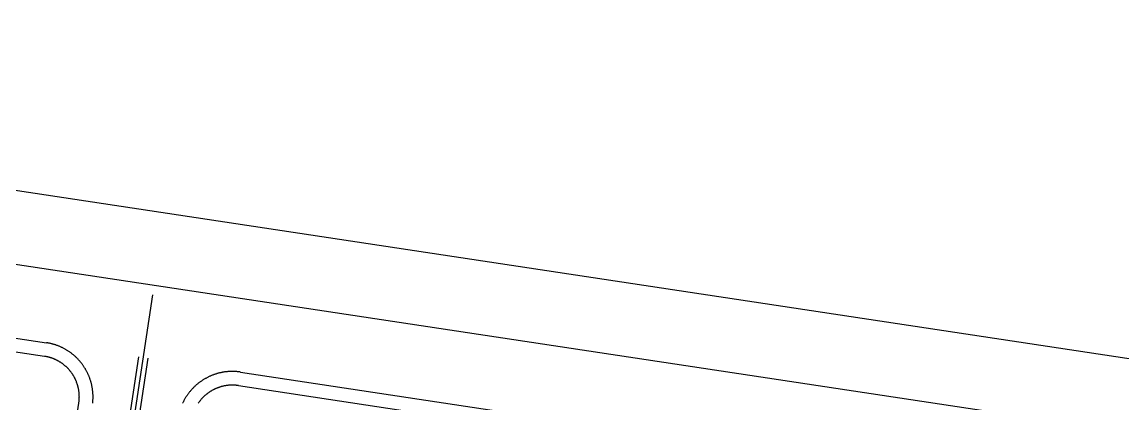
# Model space of a CAD drawing. Header units: metres. Extents: x 680594 to 684853, y 828874 to 830078.
# Drawn here: x 680976.8 to 681217.7, y 829990.2 to 830073.7 of the extents above; entities that cross this region are included whole.
import ezdxf

# ---------------------------------------------------------------- set-up
doc = ezdxf.new("R2010")
doc.units = ezdxf.units.M
doc.layers.add('PLOT_LINES', color=7, linetype='Continuous')

msp = doc.modelspace()

# ---------------------------------------------------------------- linework, layer by layer
at = {"layer": 'PLOT_LINES'}
for points in [[(680731.23, 830073.66), (682582.21, 829793.81)], [(680731.23, 830073.66), (682582.21, 829793.81)], [(680728.84, 830057.84), (682579.82, 829777.99)], [(680728.84, 830057.84), (682579.82, 829777.99)], [(680726.74, 830041.98), (680982.13, 830003.36)], [(680964.59, 829743.51), (681005.46, 830013.88)], [(680932.24, 830007.87), (680981.68, 830000.4)], [(680992.26, 829990.12), (680992.27, 829990.26), (680992.28, 829990.4), (680992.3, 829990.54), (680992.31, 829990.68), (680992.32, 829990.81), (680992.32, 829990.95), (680992.33, 829991.09), (680992.33, 829991.23), (680992.33, 829991.37), (680992.34, 829991.51), (680992.33, 829991.65), (680992.33, 829991.79), (680992.33, 829991.93), (680992.32, 829992.07), (680992.31, 829992.21), (680992.31, 829992.35), (680992.29, 829992.49), (680992.28, 829992.63), (680992.27, 829992.77), (680992.25, 829992.91), (680992.24, 829993.04), (680992.22, 829993.18), (680992.2, 829993.32), (680992.17, 829993.46), (680992.15, 829993.6), (680992.13, 829993.73), (680992.1, 829993.87), (680992.07, 829994.01), (680992.04, 829994.14), (680992.01, 829994.28), (680991.98, 829994.42), (680991.94, 829994.55), (680991.9, 829994.69), (680991.87, 829994.82), (680991.83, 829994.95), (680991.79, 829995.09), (680991.74, 829995.22), (680991.7, 829995.35), (680991.65, 829995.48), (680991.61, 829995.62), (680991.56, 829995.75), (680991.51, 829995.88), (680991.46, 829996.01), (680991.4, 829996.14), (680991.35, 829996.26), (680991.29, 829996.39), (680991.23, 829996.52), (680991.18, 829996.65), (680991.11, 829996.77), (680991.05, 829996.9), (680990.99, 829997.02), (680990.92, 829997.14), (680990.86, 829997.27), (680990.79, 829997.39), (680990.72, 829997.51), (680990.65, 829997.63), (680990.58, 829997.75), (680990.5, 829997.87), (680990.43, 829997.99), (680990.35, 829998.1), (680990.28, 829998.22), (680990.2, 829998.34), (680990.12, 829998.45), (680990.04, 829998.56), (680989.95, 829998.68), (680989.87, 829998.79), (680989.78, 829998.9), (680989.7, 829999.01), (680989.61, 829999.12), (680989.52, 829999.22), (680989.43, 829999.33), (680989.34, 829999.43), (680989.24, 829999.54), (680989.15, 829999.64), (680989.05, 829999.74), (680988.96, 829999.84), (680988.86, 829999.94), (680988.76, 830000.04), (680988.66, 830000.14), (680988.56, 830000.24), (680988.46, 830000.33), (680988.35, 830000.43), (680988.25, 830000.52), (680988.14, 830000.61), (680988.04, 830000.7), (680987.93, 830000.79), (680987.82, 830000.88), (680987.71, 830000.96), (680987.6, 830001.05), (680987.49, 830001.13), (680987.38, 830001.21), (680987.26, 830001.3), (680987.15, 830001.38), (680987.03, 830001.45), (680986.92, 830001.53), (680986.8, 830001.61), (680986.68, 830001.68), (680986.56, 830001.76), (680986.44, 830001.83), (680986.32, 830001.9), (680986.2, 830001.97), (680986.08, 830002.03), (680985.96, 830002.1), (680985.83, 830002.17), (680985.71, 830002.23), (680985.58, 830002.29), (680985.46, 830002.35), (680985.33, 830002.41), (680985.2, 830002.47), (680985.08, 830002.52), (680984.95, 830002.58), (680984.82, 830002.63), (680984.69, 830002.68), (680984.56, 830002.73), (680984.43, 830002.78), (680984.29, 830002.83), (680984.16, 830002.87), (680984.03, 830002.92), (680983.9, 830002.96), (680983.76, 830003), (680983.63, 830003.04), (680983.49, 830003.07), (680983.36, 830003.11), (680983.22, 830003.15), (680983.09, 830003.18), (680982.95, 830003.21), (680982.82, 830003.24), (680982.68, 830003.27), (680982.54, 830003.29), (680982.4, 830003.32), (680982.27, 830003.34), (680982.13, 830003.36)], [(680963.6, 829743.66), (681002.4, 830000.3)], [(680989.23, 829990.15), (680989.25, 829990.26), (680989.26, 829990.36), (680989.28, 829990.46), (680989.29, 829990.57), (680989.3, 829990.67), (680989.31, 829990.78), (680989.31, 829990.88), (680989.32, 829990.99), (680989.33, 829991.09), (680989.33, 829991.19), (680989.33, 829991.3), (680989.33, 829991.4), (680989.34, 829991.51), (680989.33, 829991.61), (680989.33, 829991.72), (680989.33, 829991.82), (680989.33, 829991.93), (680989.32, 829992.03), (680989.31, 829992.14), (680989.3, 829992.24), (680989.3, 829992.35), (680989.28, 829992.45), (680989.27, 829992.55), (680989.26, 829992.66), (680989.25, 829992.76), (680989.23, 829992.87), (680989.21, 829992.97), (680989.2, 829993.07), (680989.18, 829993.17), (680989.16, 829993.28), (680989.14, 829993.38), (680989.11, 829993.48), (680989.09, 829993.58), (680989.07, 829993.69), (680989.04, 829993.79), (680989.01, 829993.89), (680988.98, 829993.99), (680988.95, 829994.09), (680988.92, 829994.19), (680988.89, 829994.29), (680988.86, 829994.39), (680988.82, 829994.49), (680988.79, 829994.59), (680988.75, 829994.68), (680988.71, 829994.78), (680988.68, 829994.88), (680988.64, 829994.98), (680988.59, 829995.07), (680988.55, 829995.17), (680988.51, 829995.26), (680988.47, 829995.36), (680988.42, 829995.45), (680988.37, 829995.55), (680988.33, 829995.64), (680988.28, 829995.73), (680988.23, 829995.83), (680988.18, 829995.92), (680988.12, 829996.01), (680988.07, 829996.1), (680988.02, 829996.19), (680987.96, 829996.28), (680987.91, 829996.37), (680987.85, 829996.45), (680987.79, 829996.54), (680987.73, 829996.63), (680987.67, 829996.71), (680987.61, 829996.8), (680987.55, 829996.88), (680987.48, 829996.96), (680987.42, 829997.05), (680987.36, 829997.13), (680987.29, 829997.21), (680987.22, 829997.29), (680987.15, 829997.37), (680987.09, 829997.45), (680987.02, 829997.53), (680986.95, 829997.61), (680986.87, 829997.68), (680986.8, 829997.76), (680986.73, 829997.83), (680986.65, 829997.91), (680986.58, 829997.98), (680986.5, 829998.05), (680986.43, 829998.12), (680986.35, 829998.19), (680986.27, 829998.26), (680986.19, 829998.33), (680986.11, 829998.4), (680986.03, 829998.47), (680985.95, 829998.53), (680985.87, 829998.6), (680985.78, 829998.66), (680985.7, 829998.72), (680985.62, 829998.79), (680985.53, 829998.85), (680985.45, 829998.91), (680985.36, 829998.97), (680985.27, 829999.02), (680985.18, 829999.08), (680985.1, 829999.14), (680985.01, 829999.19), (680984.92, 829999.25), (680984.83, 829999.3), (680984.73, 829999.35), (680984.64, 829999.4), (680984.55, 829999.45), (680984.46, 829999.5), (680984.36, 829999.55), (680984.27, 829999.59), (680984.18, 829999.64), (680984.08, 829999.68), (680983.99, 829999.72), (680983.89, 829999.77), (680983.79, 829999.81), (680983.7, 829999.85), (680983.6, 829999.89), (680983.5, 829999.92), (680983.4, 829999.96), (680983.3, 829999.99), (680983.21, 830000.03), (680983.11, 830000.06), (680983.01, 830000.09), (680982.91, 830000.12), (680982.81, 830000.15), (680982.7, 830000.18), (680982.6, 830000.21), (680982.5, 830000.23), (680982.4, 830000.26), (680982.3, 830000.28), (680982.2, 830000.3), (680982.09, 830000.32), (680981.99, 830000.34), (680981.89, 830000.36), (680981.78, 830000.38), (680981.68, 830000.4)], [(680965.57, 829743.36), (681004.38, 830000)], [(681024.65, 829996.94), (681024.51, 829996.96), (681024.37, 829996.97), (681024.23, 829996.99), (681024.09, 829997.01), (681023.95, 829997.02), (681023.81, 829997.03), (681023.67, 829997.04), (681023.53, 829997.05), (681023.39, 829997.06), (681023.25, 829997.06), (681023.11, 829997.07), (681022.96, 829997.07), (681022.82, 829997.07), (681022.68, 829997.07), (681022.54, 829997.07), (681022.4, 829997.06), (681022.26, 829997.06), (681022.12, 829997.05), (681021.98, 829997.04), (681021.84, 829997.03), (681021.7, 829997.01), (681021.56, 829997), (681021.42, 829996.98), (681021.28, 829996.97), (681021.14, 829996.95), (681021, 829996.93), (681020.86, 829996.9), (681020.73, 829996.88), (681020.59, 829996.85), (681020.45, 829996.83), (681020.31, 829996.8), (681020.17, 829996.77), (681020.04, 829996.74), (681019.9, 829996.7), (681019.76, 829996.67), (681019.63, 829996.63), (681019.49, 829996.59), (681019.36, 829996.55), (681019.22, 829996.51), (681019.09, 829996.47), (681018.96, 829996.42), (681018.82, 829996.37), (681018.69, 829996.33), (681018.56, 829996.28), (681018.43, 829996.23), (681018.3, 829996.17), (681018.17, 829996.12), (681018.04, 829996.06), (681017.91, 829996.01), (681017.78, 829995.95), (681017.66, 829995.89), (681017.53, 829995.83), (681017.4, 829995.76), (681017.28, 829995.7), (681017.16, 829995.63), (681017.03, 829995.56), (681016.91, 829995.49), (681016.79, 829995.42), (681016.67, 829995.35), (681016.55, 829995.28), (681016.43, 829995.2), (681016.31, 829995.13), (681016.19, 829995.05), (681016.07, 829994.97), (681015.96, 829994.89), (681015.84, 829994.81), (681015.73, 829994.73), (681015.62, 829994.64), (681015.51, 829994.56), (681015.4, 829994.47), (681015.29, 829994.38), (681015.18, 829994.29), (681015.07, 829994.2), (681014.96, 829994.11), (681014.86, 829994.02), (681014.75, 829993.92), (681014.65, 829993.83), (681014.55, 829993.73), (681014.45, 829993.63), (681014.35, 829993.54), (681014.25, 829993.44), (681014.15, 829993.33), (681014.05, 829993.23), (681013.96, 829993.13), (681013.87, 829993.02), (681013.77, 829992.92), (681013.68, 829992.81), (681013.59, 829992.7), (681013.5, 829992.59), (681013.42, 829992.48), (681013.33, 829992.37), (681013.24, 829992.26), (681013.16, 829992.15), (681013.08, 829992.03), (681013, 829991.92), (681012.92, 829991.8), (681012.84, 829991.68), (681012.76, 829991.57), (681012.69, 829991.45), (681012.61, 829991.33), (681012.54, 829991.21), (681012.47, 829991.09), (681012.4, 829990.96), (681012.33, 829990.84), (681012.26, 829990.72), (681012.2, 829990.59), (681012.13, 829990.47), (681012.07, 829990.34), (681012.01, 829990.22), (681011.95, 829990.09)], [(681024.65, 829996.94), (681666.88, 829899.83)], [(681024.2, 829993.97), (681024.09, 829993.98), (681023.99, 829994), (681023.88, 829994.01), (681023.78, 829994.02), (681023.67, 829994.03), (681023.57, 829994.04), (681023.46, 829994.05), (681023.36, 829994.06), (681023.25, 829994.06), (681023.15, 829994.07), (681023.04, 829994.07), (681022.94, 829994.07), (681022.83, 829994.07), (681022.73, 829994.07), (681022.62, 829994.07), (681022.51, 829994.06), (681022.41, 829994.06), (681022.3, 829994.05), (681022.2, 829994.05), (681022.09, 829994.04), (681021.99, 829994.03), (681021.88, 829994.02), (681021.78, 829994.01), (681021.67, 829993.99), (681021.57, 829993.98), (681021.47, 829993.96), (681021.36, 829993.95), (681021.26, 829993.93), (681021.15, 829993.91), (681021.05, 829993.89), (681020.95, 829993.87), (681020.84, 829993.84), (681020.74, 829993.82), (681020.64, 829993.79), (681020.54, 829993.77), (681020.43, 829993.74), (681020.33, 829993.71), (681020.23, 829993.68), (681020.13, 829993.65), (681020.03, 829993.62), (681019.93, 829993.58), (681019.83, 829993.55), (681019.73, 829993.51), (681019.63, 829993.47), (681019.54, 829993.44), (681019.44, 829993.4), (681019.34, 829993.36), (681019.24, 829993.31), (681019.15, 829993.27), (681019.05, 829993.23), (681018.96, 829993.18), (681018.86, 829993.14), (681018.77, 829993.09), (681018.67, 829993.04), (681018.58, 829992.99), (681018.49, 829992.94), (681018.39, 829992.89), (681018.3, 829992.84), (681018.21, 829992.78), (681018.12, 829992.73), (681018.03, 829992.67), (681017.94, 829992.61), (681017.86, 829992.56), (681017.77, 829992.5), (681017.68, 829992.44), (681017.6, 829992.38), (681017.51, 829992.31), (681017.43, 829992.25), (681017.34, 829992.19), (681017.26, 829992.12), (681017.18, 829992.06), (681017.1, 829991.99), (681017.02, 829991.92), (681016.94, 829991.85), (681016.86, 829991.78), (681016.78, 829991.71), (681016.7, 829991.64), (681016.62, 829991.57), (681016.55, 829991.49), (681016.47, 829991.42), (681016.4, 829991.34), (681016.33, 829991.27), (681016.25, 829991.19), (681016.18, 829991.11), (681016.11, 829991.03), (681016.04, 829990.96), (681015.97, 829990.87), (681015.91, 829990.79), (681015.84, 829990.71), (681015.77, 829990.63), (681015.71, 829990.55), (681015.65, 829990.46), (681015.58, 829990.38), (681015.52, 829990.29), (681015.46, 829990.21), (681015.4, 829990.12)], [(681024.2, 829993.97), (681076.6, 829986.05)], [(680987.12, 829976.2), (680989.23, 829990.15)]]:
    msp.add_lwpolyline(points, dxfattribs=at)

doc.saveas('drawing.dxf')
